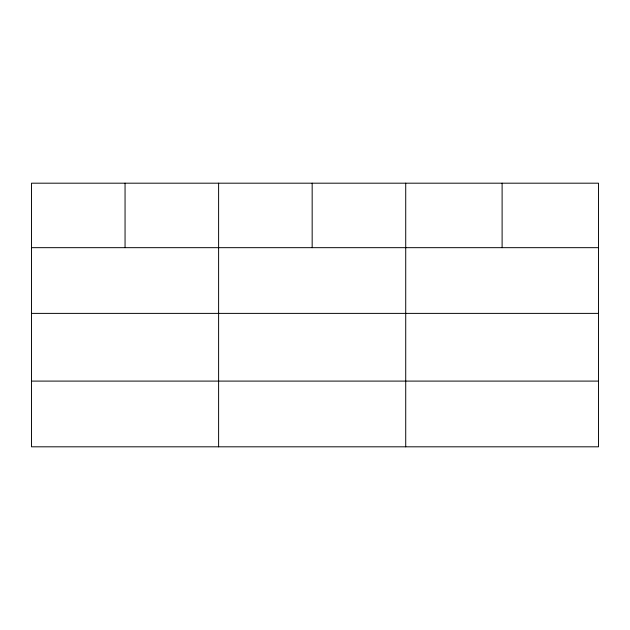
<?xml version="1.0" encoding="UTF-8"?>
<svg xmlns="http://www.w3.org/2000/svg" width="630" height="630" viewBox="0 0 630 630"><rect width="100%" height="100%" fill="white"/><g stroke="black" fill="none" stroke-linecap="round" stroke-linejoin="round"><path stroke-width="0.94" d="M598.5 313.386L598.5 183.188L31.5 183.188L31.5 446.812L598.5 446.812L598.5 313.386L31.5 313.386M31.5 247.669L598.5 247.669M31.5 381.095L598.5 381.095M502.11 183.188L502.11 247.669M405.72 183.188L405.72 446.812M312.165 183.188L312.165 247.669M218.61 183.188L218.61 446.812M125.055 183.188L125.055 247.669"/></g></svg>
